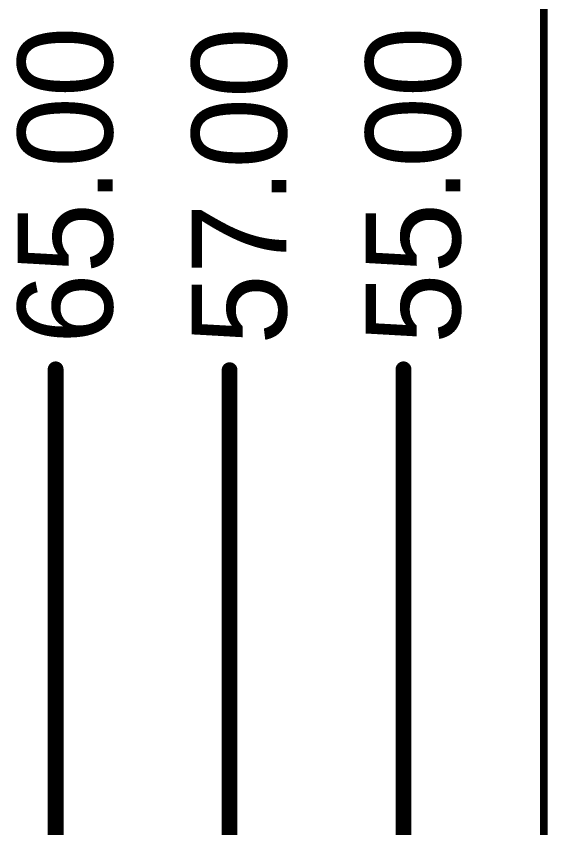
# Model space of a CAD drawing. Header units: millimetres. Extents: x 3.36 to 9.53, y 8.95 to 11.93.
# Drawn here: x 3.362 to 3.698, y 9.883 to 10.397 of the extents above; entities that cross this region are included whole.
import ezdxf

# ---------------------------------------------------------------- set-up
doc = ezdxf.new("R2010")
doc.units = ezdxf.units.MM
doc.header["$MEASUREMENT"] = 0
for name, color, linetype in [('KEEPOUTLAYER', 6, 'CONTINUOUS'), ('MECHANICAL1', 6, 'CONTINUOUS'), ('MECHANICAL13', 56, 'CONTINUOUS')]:
    doc.layers.add(name, color=color, linetype=linetype)

msp = doc.modelspace()

# ---------------------------------------------------------------- linework, layer by layer
at = {"layer": 'KEEPOUTLAYER', "const_width": 0.005}
msp.add_lwpolyline([(3.69529, 9.13577), (3.69529, 11.54108)], dxfattribs=at)
at = {"layer": 'MECHANICAL1', "const_width": 0.005}
msp.add_lwpolyline([(3.69529, 9.13577), (3.69529, 11.54108)], dxfattribs=at)
at = {"layer": 'MECHANICAL13', "const_width": 0.01}
for points in [[(3.38655, 9.06077), (3.38655, 10.17334)], [(3.49655, 9.21777), (3.49655, 10.17281)], [(3.60655, 9.25762), (3.60655, 10.17334)]]:
    msp.add_lwpolyline(points, dxfattribs=at)
at = {"layer": 'MECHANICAL13', "const_width": 0.005}
for points in [[(3.38405, 10.17334, 1), (3.38905, 10.17334, 1)], [(3.49405, 10.17281, 1), (3.49905, 10.17281, 1)], [(3.60405, 10.17334, 1), (3.60905, 10.17334, 1)]]:
    msp.add_lwpolyline(points, format="xyb", close=True, dxfattribs=at)

# ---------------------------------------------------------------- texts
at = {"layer": 'MECHANICAL13'}
for s, p in [('65.00', (3.42254, 10.18934)), ('57.00', (3.53254, 10.18881)), ('55.00', (3.64254, 10.18934))]:
    msp.add_text(s, height=0.06, rotation=90, dxfattribs=at).set_placement(p)

doc.saveas('drawing.dxf')
